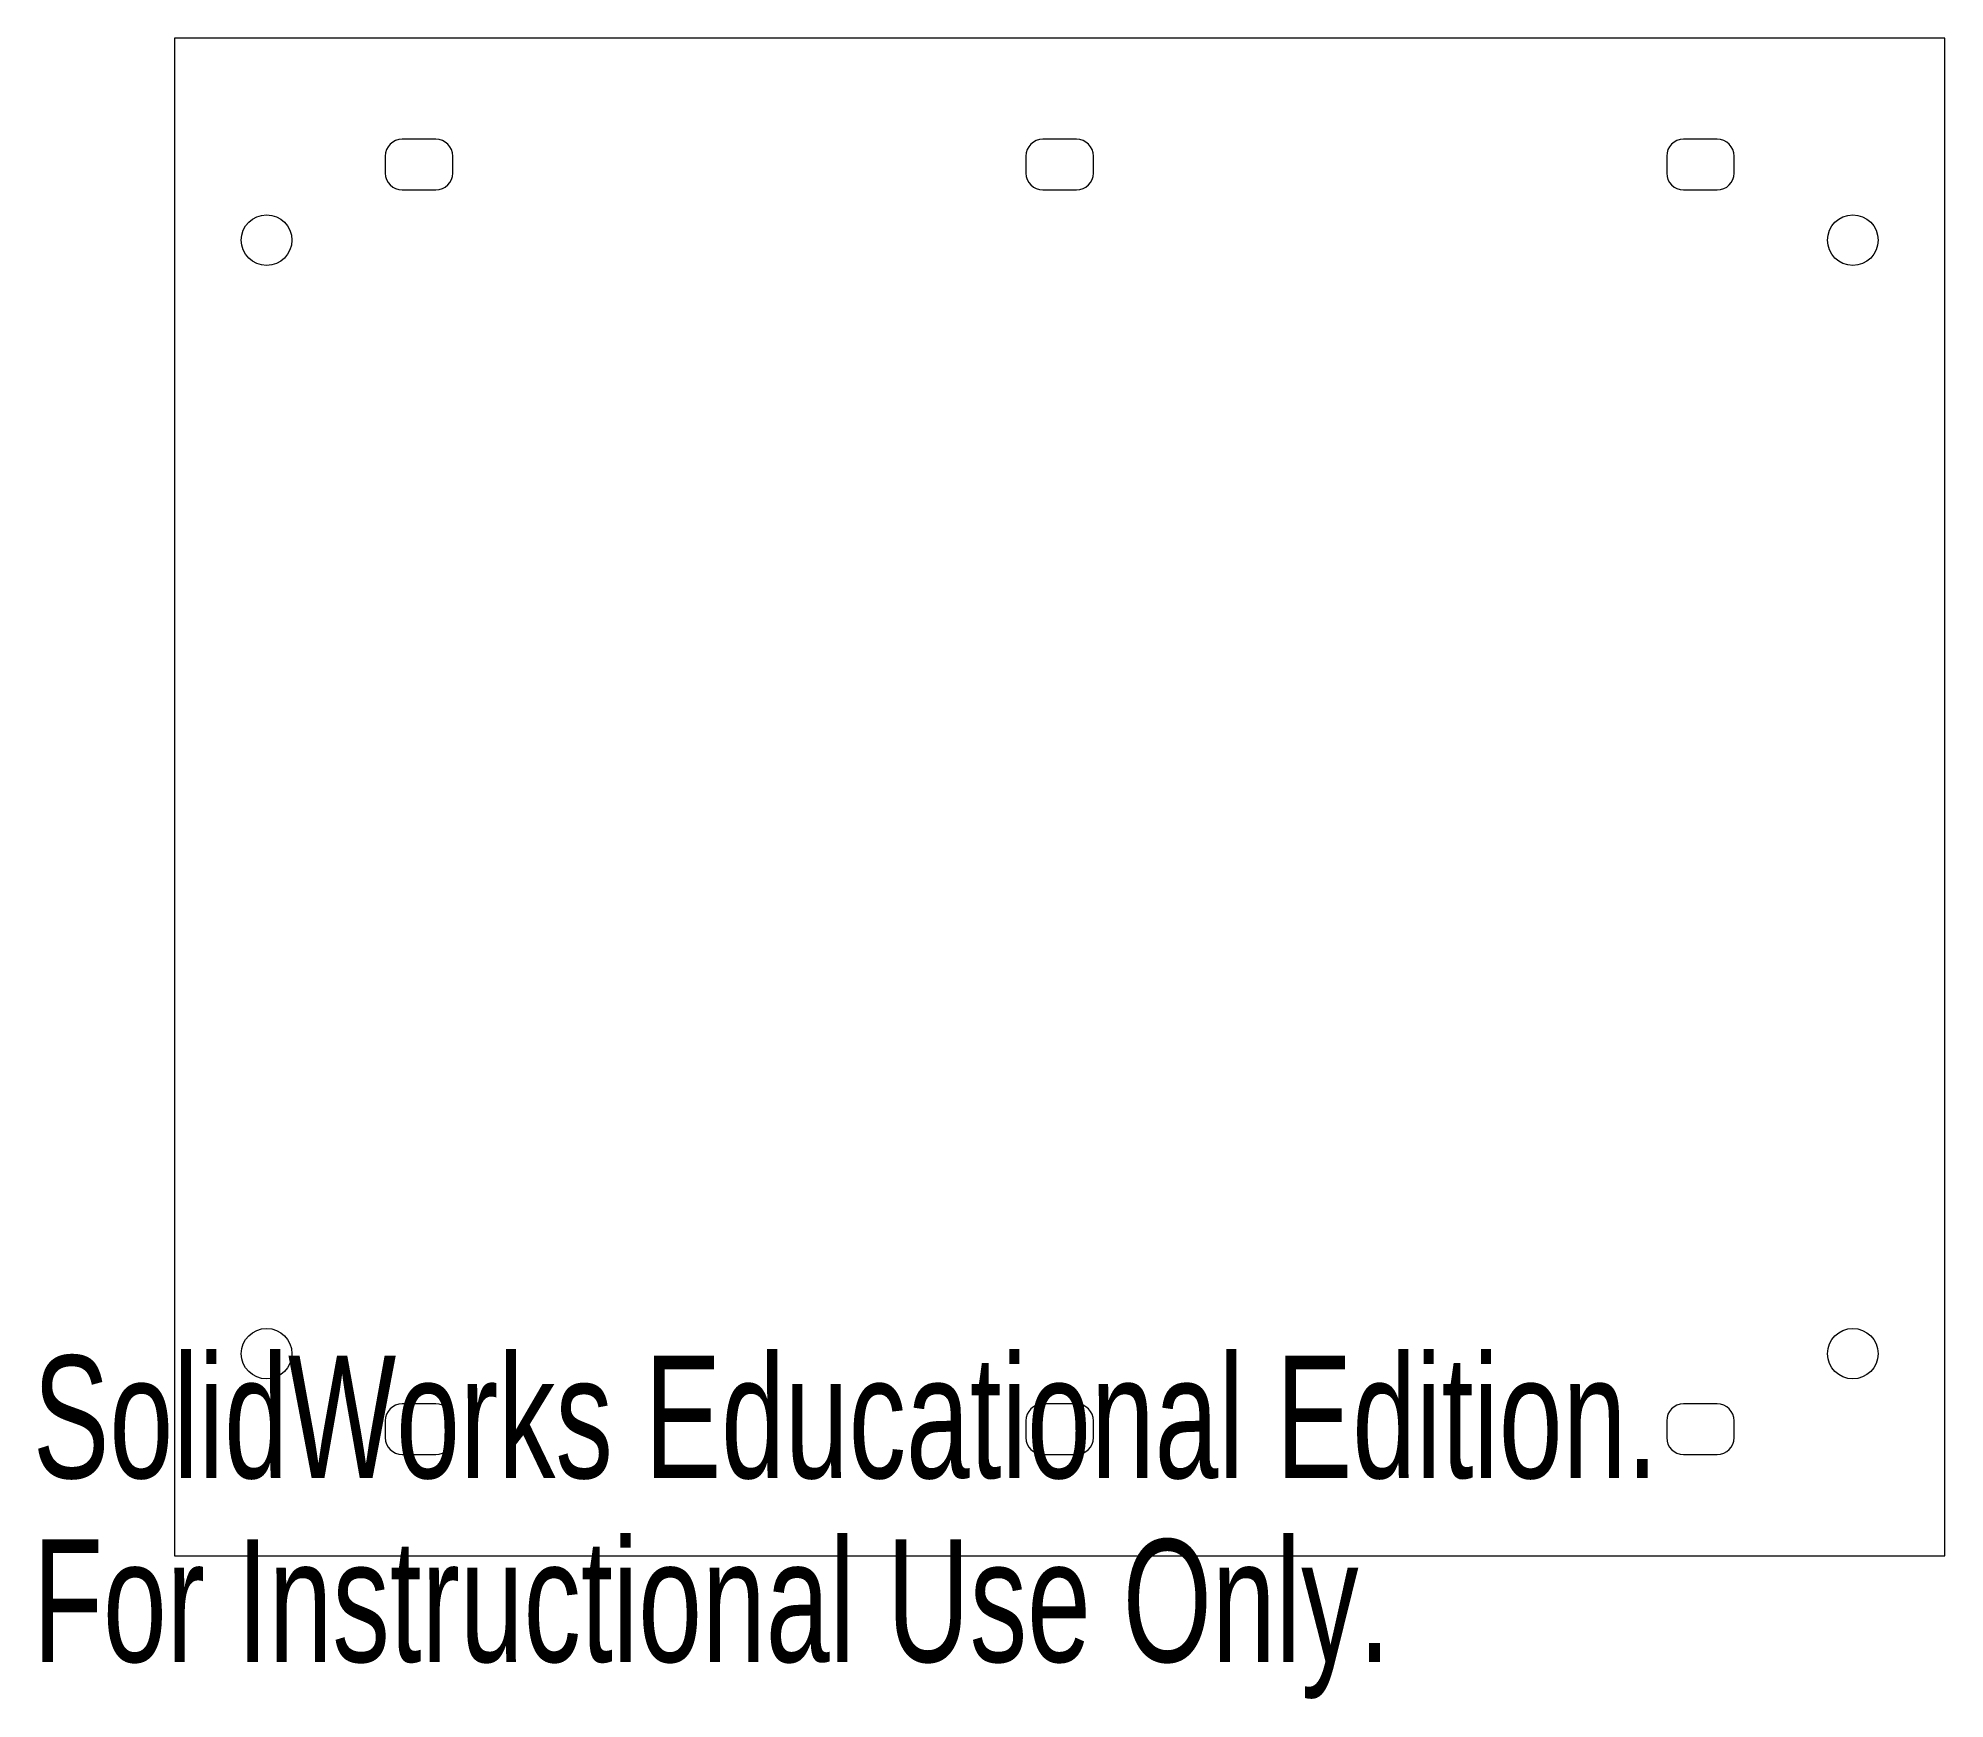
# Model space of a CAD drawing. Header units: millimetres. Extents: x 0.2 to 56.7, y 0 to 49.2.
import ezdxf

# ---------------------------------------------------------------- set-up
doc = ezdxf.new("R2010")
doc.units = ezdxf.units.MM
doc.styles.add('SLDTEXTSTYLE0', font='TXT', dxfattribs={"width": 0.7})

msp = doc.modelspace()

# ---------------------------------------------------------------- linework, layer by layer
at = {"color": 7, "linetype": 'Continuous', "lineweight": 15}
for p, q in [((56.7, 49.2), (4.2, 49.2)), ((4.2, 49.2), (4.2, 4.2)), ((56.7, 4.2), (56.7, 49.2)), ((11.95, 46.2), (10.95, 46.2)), ((30.95, 46.2), (29.95, 46.2)), ((49.95, 46.2), (48.95, 46.2)), ((10.45, 45.7), (10.45, 45.2)), ((12.45, 45.2), (12.45, 45.7)), ((29.45, 45.7), (29.45, 45.2)), ((31.45, 45.2), (31.45, 45.7)), ((48.45, 45.7), (48.45, 45.2)), ((50.45, 45.2), (50.45, 45.7)), ((10.95, 44.7), (11.95, 44.7)), ((29.95, 44.7), (30.95, 44.7)), ((48.95, 44.7), (49.95, 44.7)), ((11.95, 8.7), (10.95, 8.7)), ((30.95, 8.7), (29.95, 8.7)), ((49.95, 8.7), (48.95, 8.7)), ((10.45, 8.2), (10.45, 7.7)), ((12.45, 7.7), (12.45, 8.2)), ((29.45, 8.2), (29.45, 7.7)), ((31.45, 7.7), (31.45, 8.2)), ((48.45, 8.2), (48.45, 7.7)), ((50.45, 7.7), (50.45, 8.2)), ((10.95, 7.2), (11.95, 7.2)), ((29.95, 7.2), (30.95, 7.2)), ((48.95, 7.2), (49.95, 7.2)), ((4.2, 4.2), (56.7, 4.2))]:
    msp.add_line(p, q, dxfattribs=at)
for centre in [(6.93, 43.21), (53.97, 43.21), (6.93, 10.19), (53.97, 10.19)]:
    msp.add_circle(centre, 0.75, dxfattribs=at)
for centre, start, end in [((10.95, 45.7), 90, 180), ((11.95, 45.7), 0, 90), ((29.95, 45.7), 90, 180), ((30.95, 45.7), 0, 90), ((48.95, 45.7), 90, 180), ((49.95, 45.7), 0, 90), ((10.95, 45.2), 180, 270), ((11.95, 45.2), 270, 0), ((29.95, 45.2), 180, 270), ((30.95, 45.2), 270, 0), ((48.95, 45.2), 180, 270), ((49.95, 45.2), 270, 0), ((10.95, 8.2), 90, 180), ((11.95, 8.2), 0, 90), ((29.95, 8.2), 90, 180), ((30.95, 8.2), 0, 90), ((48.95, 8.2), 90, 180), ((49.95, 8.2), 0, 90), ((10.95, 7.7), 180, 270), ((11.95, 7.7), 270, 0), ((29.95, 7.7), 180, 270), ((30.95, 7.7), 270, 0), ((48.95, 7.7), 180, 270), ((49.95, 7.7), 270, 0)]:
    msp.add_arc(centre, 0.5, start, end, dxfattribs=at)

# ---------------------------------------------------------------- texts
at = {"color": 7, "linetype": 'Continuous', "char_height": 3.633, "attachment_point": 1, "style": 'SLDTEXTSTYLE0'}
for s, insert in [('SolidWorks Educational Edition.', (0, 10.133)), ('For Instructional Use Only.', (0, 4.683))]:
    msp.add_mtext(s, dxfattribs=dict(at, insert=insert))

doc.saveas('drawing.dxf')
